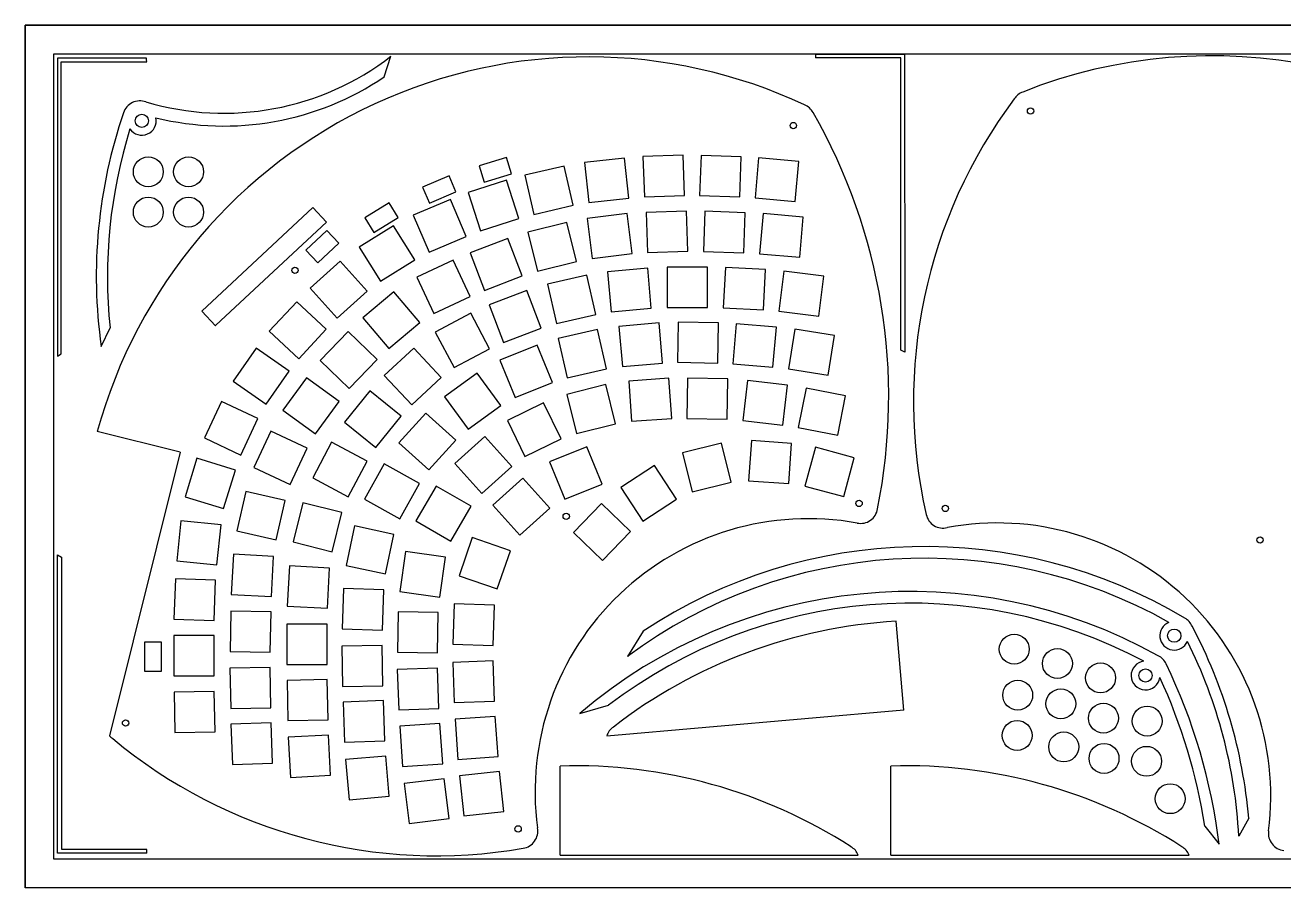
# Model space of a CAD drawing. Extents: x 0 to 812, y 0 to 300.
# Drawn here: x 0 to 437.5, y 0 to 300 of the extents above; entities that cross this region are included whole.
import ezdxf

# ---------------------------------------------------------------- set-up
doc = ezdxf.new("R2010")
doc.units = 0
doc.header["$MEASUREMENT"] = 0
for name, color, linetype, true_color in [('INNER', 1, 'CONTINUOUS', 0xff0000), ('OUTER', 5, 'CONTINUOUS', 0x0000ff), ('TEMPLATE', 216, 'CONTINUOUS', 0x4c004c)]:
    doc.layers.add(name, color=color, linetype=linetype, true_color=true_color)

msp = doc.modelspace()

# ---------------------------------------------------------------- linework, layer by layer
at = {"layer": 'INNER', "linetype": 'CONTINUOUS'}
for p, q in [((167.327, 254.0176), (157.764, 251.0934)), ((169.081, 248.2798), (167.327, 254.0176)), ((228.735, 254.7588), (214.744, 254.27)), ((228.735, 254.7588), (214.744, 254.27)), ((214.744, 254.27), (215.233, 240.2792)), ((214.744, 254.27), (215.233, 240.2792)), ((229.223, 240.768), (228.735, 254.7588)), ((234.933, 254.7254), (234.443, 240.7342)), ((234.933, 254.7254), (234.443, 240.7342)), ((248.924, 254.2361), (234.933, 254.7254)), ((248.924, 254.2361), (234.933, 254.7254)), ((248.435, 240.2449), (248.924, 254.2361)), ((254.942, 253.8589), (253.722, 239.9118)), ((254.942, 253.8589), (253.722, 239.9118)), ((268.889, 252.6385), (254.942, 253.8589)), ((268.889, 252.6385), (254.942, 253.8589)), ((157.764, 251.0934), (159.518, 245.3556)), ((187.343, 250.9894), (173.702, 247.8399)), ((187.343, 250.9894), (173.702, 247.8399)), ((190.493, 237.3482), (187.343, 250.9894)), ((208.366, 253.73), (194.442, 252.2669)), ((208.366, 253.73), (194.442, 252.2669)), ((194.442, 252.2669), (195.905, 238.3434)), ((194.442, 252.2669), (195.905, 238.3434)), ((209.829, 239.8064), (208.366, 253.73)), ((267.669, 238.6915), (268.889, 252.6385)), ((147.368, 247.5737), (138.163, 243.6667)), ((149.713, 242.0504), (147.368, 247.5737)), ((167.277, 246.116), (153.962, 241.7897)), ((167.277, 246.116), (153.962, 241.7897)), ((159.518, 245.3556), (169.081, 248.2798)), ((171.603, 232.8009), (167.277, 246.116)), ((173.702, 247.8399), (176.852, 234.1988)), ((173.702, 247.8399), (176.852, 234.1988)), ((138.163, 243.6667), (140.507, 238.1434)), ((140.507, 238.1434), (149.713, 242.0504)), ((153.962, 241.7897), (158.288, 228.4746)), ((153.962, 241.7897), (158.288, 228.4746)), ((215.233, 240.2792), (229.223, 240.768)), ((234.443, 240.7342), (248.435, 240.2449)), ((99.9359, 236.5667), (61.357, 200.5911)), ((104.71, 231.4477), (99.9359, 236.5667)), ((126.505, 238.2572), (118.024, 232.9574)), ((129.685, 233.1689), (126.505, 238.2572)), ((147.787, 239.4027), (134.9, 233.9329)), ((147.787, 239.4027), (134.9, 233.9329)), ((153.257, 226.5156), (147.787, 239.4027)), ((176.852, 234.1988), (190.493, 237.3482)), ((195.905, 238.3434), (209.829, 239.8064)), ((253.722, 239.9118), (267.669, 238.6915)), ((118.024, 232.9574), (121.204, 227.8691)), ((121.204, 227.8691), (129.685, 233.1689)), ((134.9, 233.9329), (140.37, 221.0458)), ((134.9, 233.9329), (140.37, 221.0458)), ((158.288, 228.4746), (171.603, 232.8009)), ((209.258, 234.4473), (195.363, 232.7402)), ((209.258, 234.4473), (195.363, 232.7402)), ((195.363, 232.7402), (197.07, 218.8445)), ((195.363, 232.7402), (197.07, 218.8445)), ((210.965, 220.5515), (209.258, 234.4473)), ((229.848, 235.3737), (215.857, 234.8848)), ((229.848, 235.3737), (215.857, 234.8848)), ((215.857, 234.8848), (216.346, 220.894)), ((215.857, 234.8848), (216.346, 220.894)), ((230.337, 221.3828), (229.848, 235.3737)), ((236.244, 235.2817), (235.754, 221.2904)), ((236.244, 235.2817), (235.754, 221.2904)), ((250.235, 234.7924), (236.244, 235.2817)), ((250.235, 234.7924), (236.244, 235.2817)), ((249.746, 220.8011), (250.235, 234.7924)), ((256.494, 234.4633), (255.274, 220.5163)), ((256.494, 234.4633), (255.274, 220.5163)), ((270.441, 233.243), (256.494, 234.4633)), ((270.441, 233.243), (256.494, 234.4633)), ((269.221, 219.2959), (270.441, 233.243)), ((66.314, 195.643), (104.71, 231.4477)), ((104.893, 228.5649), (97.5789, 221.7446)), ((108.984, 224.1766), (104.893, 228.5649)), ((127.973, 230.2091), (116.1, 222.79)), ((127.973, 230.2091), (116.1, 222.79)), ((135.392, 218.3367), (127.973, 230.2091)), ((188.256, 231.41), (174.672, 228.0227)), ((188.256, 231.41), (174.672, 228.0227)), ((174.672, 228.0227), (178.059, 214.4387)), ((174.672, 228.0227), (178.059, 214.4387)), ((191.643, 217.8261), (188.256, 231.41)), ((101.671, 217.3563), (108.984, 224.1766)), ((140.37, 221.0458), (153.257, 226.5156)), ((167.766, 225.8653), (154.696, 220.8482)), ((167.766, 225.8653), (154.696, 220.8482)), ((172.783, 212.7953), (167.766, 225.8653)), ((97.5789, 221.7446), (101.671, 217.3563)), ((116.1, 222.79), (123.519, 210.9176)), ((116.1, 222.79), (123.519, 210.9176)), ((154.696, 220.8482), (159.713, 207.7782)), ((154.696, 220.8482), (159.713, 207.7782)), ((197.07, 218.8445), (210.965, 220.5515)), ((216.346, 220.894), (230.337, 221.3828)), ((235.754, 221.2904), (249.746, 220.8011)), ((255.274, 220.5163), (269.221, 219.2959)), ((109.496, 217.8706), (99.0916, 208.5023)), ((109.496, 217.8706), (99.0916, 208.5023)), ((118.863, 207.4663), (109.496, 217.8706)), ((123.519, 210.9176), (135.392, 218.3367)), ((148.808, 218.2937), (136.12, 212.3775)), ((148.808, 218.2937), (136.12, 212.3775)), ((154.724, 205.6056), (148.808, 218.2937)), ((178.059, 214.4387), (191.643, 217.8261)), ((216.406, 215.4899), (202.459, 214.2698)), ((216.406, 215.4899), (202.459, 214.2698)), ((217.626, 201.5424), (216.406, 215.4899)), ((223.201, 215.8138), (223.2, 201.813)), ((223.201, 215.8138), (223.2, 201.813)), ((237.201, 215.8137), (223.201, 215.8138)), ((237.201, 215.8137), (223.201, 215.8138)), ((237.201, 201.8128), (237.201, 215.8137)), ((243.408, 215.7235), (242.675, 201.7426)), ((243.408, 215.7235), (242.675, 201.7426)), ((257.389, 214.9904), (243.408, 215.7235)), ((257.389, 214.9904), (243.408, 215.7235)), ((256.656, 201.0095), (257.389, 214.9904)), ((263.691, 214.4167), (261.985, 200.5208)), ((263.691, 214.4167), (261.985, 200.5208)), ((277.587, 212.7103), (263.691, 214.4167)), ((277.587, 212.7103), (263.691, 214.4167)), ((136.12, 212.3775), (142.036, 199.689)), ((136.12, 212.3775), (142.036, 199.689)), ((159.713, 207.7782), (172.783, 212.7953)), ((195.183, 213.0457), (181.542, 209.8963)), ((195.183, 213.0457), (181.542, 209.8963)), ((198.332, 199.405), (195.183, 213.0457)), ((202.459, 214.2698), (203.679, 200.3224)), ((202.459, 214.2698), (203.679, 200.3224)), ((275.881, 198.814), (277.587, 212.7103)), ((99.0916, 208.5023), (108.459, 198.098)), ((99.0916, 208.5023), (108.459, 198.098)), ((108.459, 198.098), (118.863, 207.4663)), ((128.137, 207.2731), (117.412, 198.273)), ((128.137, 207.2731), (117.412, 198.273)), ((137.136, 196.548), (128.137, 207.2731)), ((174.366, 207.7545), (161.296, 202.7374)), ((174.366, 207.7545), (161.296, 202.7374)), ((179.383, 194.685), (174.366, 207.7545)), ((181.542, 209.8963), (184.691, 196.255)), ((181.542, 209.8963), (184.691, 196.255)), ((94.414, 203.8002), (84.866, 193.561)), ((94.414, 203.8002), (84.866, 193.561)), ((104.653, 194.253), (94.414, 203.8002)), ((142.036, 199.689), (154.724, 205.6056)), ((161.296, 202.7374), (166.313, 189.667)), ((161.296, 202.7374), (166.313, 189.667)), ((203.679, 200.3224), (217.626, 201.5424)), ((223.2, 201.813), (237.201, 201.8128)), ((242.675, 201.7426), (256.656, 201.0095)), ((61.357, 200.5911), (66.131, 195.472)), ((117.412, 198.273), (126.412, 187.549)), ((117.412, 198.273), (126.412, 187.549)), ((154.881, 199.844), (142.52, 193.272)), ((154.881, 199.844), (142.52, 193.272)), ((161.454, 187.483), (154.881, 199.844)), ((184.691, 196.255), (198.332, 199.405)), ((261.985, 200.5208), (275.881, 198.814)), ((66.131, 195.472), (66.314, 195.643)), ((84.866, 193.561), (95.105, 184.013)), ((84.866, 193.561), (95.105, 184.013)), ((95.105, 184.013), (104.653, 194.253)), ((112.314, 193.416), (102.589, 183.346)), ((112.314, 193.416), (102.589, 183.346)), ((122.385, 183.691), (112.314, 193.416)), ((126.412, 187.549), (137.136, 196.548)), ((142.52, 193.272), (149.092, 180.91)), ((142.52, 193.272), (149.092, 180.91)), ((166.313, 189.667), (179.383, 194.685)), ((198.94, 194.163), (185.299, 191.013)), ((198.94, 194.163), (185.299, 191.013)), ((202.09, 180.522), (198.94, 194.163)), ((220.336, 196.43), (206.389, 195.21)), ((220.336, 196.43), (206.389, 195.21)), ((206.389, 195.21), (207.609, 181.263)), ((206.389, 195.21), (207.609, 181.263)), ((221.556, 182.483), (220.336, 196.43)), ((227.022, 196.754), (226.778, 182.757)), ((227.022, 196.754), (226.778, 182.757)), ((241.02, 196.51), (227.022, 196.754)), ((241.02, 196.51), (227.022, 196.754)), ((240.775, 182.512), (241.02, 196.51)), ((247.181, 196.181), (245.961, 182.234)), ((247.181, 196.181), (245.961, 182.234)), ((261.128, 194.961), (247.181, 196.181)), ((261.128, 194.961), (247.181, 196.181)), ((259.908, 181.014), (261.128, 194.961)), ((267.481, 194.269), (265.29, 180.442)), ((267.481, 194.269), (265.29, 180.442)), ((281.307, 192.078), (267.481, 194.269)), ((281.307, 192.078), (267.481, 194.269)), ((178.013, 188.7), (165.032, 183.456)), ((178.013, 188.7), (165.032, 183.456)), ((183.257, 175.719), (178.013, 188.7)), ((185.299, 191.013), (188.448, 177.372)), ((185.299, 191.013), (188.448, 177.372)), ((279.117, 178.252), (281.307, 192.078)), ((80.3139, 187.686), (72.2839, 176.218)), ((80.3139, 187.686), (72.2839, 176.218)), ((91.7818, 179.655), (80.3139, 187.686)), ((135.079, 187.711), (124.84, 178.163)), ((135.079, 187.711), (124.84, 178.163)), ((144.627, 177.472), (135.079, 187.711)), ((149.092, 180.91), (161.454, 187.483)), ((83.7518, 168.187), (91.7818, 179.655)), ((102.589, 183.346), (112.66, 173.621)), ((102.589, 183.346), (112.66, 173.621)), ((112.66, 173.621), (122.385, 183.691)), ((165.032, 183.456), (170.276, 170.475)), ((165.032, 183.456), (170.276, 170.475)), ((188.448, 177.372), (202.09, 180.522)), ((207.609, 181.263), (221.556, 182.483)), ((226.778, 182.757), (240.775, 182.512)), ((245.961, 182.234), (259.908, 181.014)), ((265.29, 180.442), (279.117, 178.252)), ((72.2839, 176.218), (83.7518, 168.187)), ((72.2839, 176.218), (83.7518, 168.187)), ((97.7733, 177.398), (89.5442, 166.072)), ((97.7733, 177.398), (89.5442, 166.072)), ((109.099, 169.169), (97.7733, 177.398)), ((124.84, 178.163), (134.388, 167.924)), ((124.84, 178.163), (134.388, 167.924)), ((134.388, 167.924), (144.627, 177.472)), ((157.075, 179.019), (145.749, 170.79)), ((157.075, 179.019), (145.749, 170.79)), ((165.304, 167.693), (157.075, 179.019)), ((170.276, 170.475), (183.257, 175.719)), ((223.744, 177.209), (209.778, 176.231)), ((223.744, 177.209), (209.778, 176.231)), ((209.778, 176.231), (210.755, 162.265)), ((209.778, 176.231), (210.755, 162.265)), ((224.722, 163.242), (223.744, 177.209)), ((230.228, 177.225), (229.983, 163.227)), ((230.228, 177.225), (229.983, 163.227)), ((244.225, 176.98), (230.228, 177.225)), ((244.225, 176.98), (230.228, 177.225)), ((243.981, 162.982), (244.225, 176.98)), ((251.13, 176.473), (249.423, 162.577)), ((251.13, 176.473), (249.423, 162.577)), ((265.026, 174.766), (251.13, 176.473)), ((265.026, 174.766), (251.13, 176.473)), ((119.842, 172.829), (111.032, 161.949)), ((119.842, 172.829), (111.032, 161.949)), ((130.722, 164.019), (119.842, 172.829)), ((145.749, 170.79), (153.978, 159.463)), ((145.749, 170.79), (153.978, 159.463)), ((201.821, 174.985), (188.237, 171.598)), ((201.821, 174.985), (188.237, 171.598)), ((188.237, 171.598), (191.625, 158.014)), ((188.237, 171.598), (191.625, 158.014)), ((205.209, 161.401), (201.821, 174.985)), ((263.319, 160.87), (265.026, 174.766)), ((271.418, 173.803), (268.746, 160.06)), ((271.418, 173.803), (268.746, 160.06)), ((285.161, 171.132), (271.418, 173.803)), ((285.161, 171.132), (271.418, 173.803)), ((282.489, 157.389), (285.161, 171.132)), ((68.1975, 169.125), (62.2807, 156.436)), ((68.1975, 169.125), (62.2807, 156.436)), ((80.8859, 163.208), (68.1975, 169.125)), ((100.87, 157.842), (109.099, 169.169)), ((153.978, 159.463), (165.304, 167.693)), ((180.183, 168.698), (167.6, 162.561)), ((180.183, 168.698), (167.6, 162.561)), ((186.321, 156.115), (180.183, 168.698)), ((74.9691, 150.52), (80.8859, 163.208)), ((89.5442, 166.072), (100.87, 157.842)), ((89.5442, 166.072), (100.87, 157.842)), ((111.032, 161.949), (121.912, 153.139)), ((111.032, 161.949), (121.912, 153.139)), ((121.912, 153.139), (130.722, 164.019)), ((139.268, 165.101), (129.9, 154.697)), ((139.268, 165.101), (129.9, 154.697)), ((149.671, 155.732), (139.268, 165.101)), ((167.6, 162.561), (173.737, 149.978)), ((167.6, 162.561), (173.737, 149.978)), ((210.755, 162.265), (224.722, 163.242)), ((229.983, 163.227), (243.981, 162.982)), ((249.423, 162.577), (263.319, 160.87)), ((85.3638, 158.834), (79.4471, 146.145)), ((85.3638, 158.834), (79.4471, 146.145)), ((98.0523, 152.918), (85.3638, 158.834)), ((191.625, 158.014), (205.209, 161.401)), ((268.746, 160.06), (282.489, 157.389)), ((62.2807, 156.436), (74.9691, 150.52)), ((62.2807, 156.436), (74.9691, 150.52)), ((106.504, 154.934), (99.9316, 142.572)), ((106.504, 154.934), (99.9316, 142.572)), ((118.866, 148.361), (106.504, 154.934)), ((129.9, 154.697), (140.303, 145.329)), ((129.9, 154.697), (140.303, 145.329)), ((140.303, 145.329), (149.671, 155.732)), ((159.792, 156.937), (149.388, 147.569)), ((159.792, 156.937), (149.388, 147.569)), ((169.161, 146.532), (159.792, 156.937)), ((173.737, 149.978), (186.321, 156.115)), ((195.274, 153.409), (182.293, 148.165)), ((195.274, 153.409), (182.293, 148.165)), ((200.518, 140.428), (195.274, 153.409)), ((242.063, 154.63), (228.479, 151.243)), ((242.063, 154.63), (228.479, 151.243)), ((245.451, 141.046), (242.063, 154.63)), ((252.421, 155.545), (251.445, 141.58)), ((252.421, 155.545), (251.445, 141.58)), ((266.387, 154.569), (252.421, 155.545)), ((266.387, 154.569), (252.421, 155.545)), ((265.41, 140.603), (266.387, 154.569)), ((274.673, 153.216), (271.05, 139.693)), ((274.673, 153.216), (271.05, 139.693)), ((288.196, 149.593), (274.673, 153.216)), ((288.196, 149.593), (274.673, 153.216)), ((59.667, 149.372), (55.5737, 135.983)), ((59.667, 149.372), (55.5737, 135.983)), ((73.0552, 145.278), (59.667, 149.372)), ((92.1355, 140.229), (98.0523, 152.918)), ((228.479, 151.243), (231.867, 137.659)), ((228.479, 151.243), (231.867, 137.659)), ((284.573, 136.07), (288.196, 149.593)), ((68.962, 131.89), (73.0552, 145.278)), ((79.4471, 146.145), (92.1355, 140.229)), ((79.4471, 146.145), (92.1355, 140.229)), ((112.293, 135.999), (118.866, 148.361)), ((124.793, 147.401), (118.006, 135.156)), ((124.793, 147.401), (118.006, 135.156)), ((137.038, 140.614), (124.793, 147.401)), ((149.388, 147.569), (158.756, 137.164)), ((149.388, 147.569), (158.756, 137.164)), ((158.756, 137.164), (169.161, 146.532)), ((182.293, 148.165), (187.537, 135.184)), ((182.293, 148.165), (187.537, 135.184)), ((218.783, 146.898), (207.042, 139.274)), ((218.783, 146.898), (207.042, 139.274)), ((226.407, 135.157), (218.783, 146.898)), ((99.9316, 142.572), (112.293, 135.999)), ((99.9316, 142.572), (112.293, 135.999)), ((130.251, 128.369), (137.038, 140.614)), ((173.014, 142.452), (162.61, 133.084)), ((173.014, 142.452), (162.61, 133.084)), ((182.382, 132.047), (173.014, 142.452)), ((187.537, 135.184), (200.518, 140.428)), ((231.867, 137.659), (245.451, 141.046)), ((251.445, 141.58), (265.41, 140.603)), ((55.5737, 135.983), (68.962, 131.89)), ((55.5737, 135.983), (68.962, 131.89)), ((76.7107, 137.791), (73.5613, 124.15)), ((76.7107, 137.791), (73.5613, 124.15)), ((90.3519, 134.642), (76.7107, 137.791)), ((142.848, 139.701), (135.848, 127.577)), ((142.848, 139.701), (135.848, 127.577)), ((154.972, 132.701), (142.848, 139.701)), ((207.042, 139.274), (214.666, 127.533)), ((207.042, 139.274), (214.666, 127.533)), ((271.05, 139.693), (284.573, 136.07)), ((87.2025, 121), (90.3519, 134.642)), ((96.5168, 133.875), (93.1299, 120.291)), ((96.5168, 133.875), (93.1299, 120.291)), ((110.101, 130.489), (96.5168, 133.875)), ((118.006, 135.156), (130.251, 128.369)), ((118.006, 135.156), (130.251, 128.369)), ((147.972, 120.577), (154.972, 132.701)), ((162.61, 133.084), (171.978, 122.679)), ((162.61, 133.084), (171.978, 122.679)), ((171.978, 122.679), (182.382, 132.047)), ((200.32, 133.63), (190.595, 123.56)), ((200.32, 133.63), (190.595, 123.56)), ((210.39, 123.905), (200.32, 133.63)), ((214.666, 127.533), (226.407, 135.157)), ((54.1463, 127.659), (52.6828, 113.736)), ((54.1463, 127.659), (52.6828, 113.736)), ((68.0695, 126.195), (54.1463, 127.659)), ((106.714, 116.904), (110.101, 130.489)), ((135.848, 127.577), (147.972, 120.577)), ((135.848, 127.577), (147.972, 120.577)), ((66.6061, 112.272), (68.0695, 126.195)), ((73.5613, 124.15), (87.2025, 121)), ((73.5613, 124.15), (87.2025, 121)), ((114.45, 125.839), (111.54, 112.146)), ((114.45, 125.839), (111.54, 112.146)), ((128.144, 122.929), (114.45, 125.839)), ((125.234, 109.235), (128.144, 122.929)), ((190.595, 123.56), (200.665, 113.834)), ((190.595, 123.56), (200.665, 113.834)), ((200.665, 113.834), (210.39, 123.905)), ((93.1299, 120.291), (106.714, 116.904)), ((93.1299, 120.291), (106.714, 116.904)), ((155.429, 121.795), (150.872, 108.559)), ((155.429, 121.795), (150.872, 108.559)), ((168.666, 117.238), (155.429, 121.795)), ((72.3768, 115.998), (71.6441, 102.017)), ((72.3768, 115.998), (71.6441, 102.017)), ((86.3576, 115.265), (72.3768, 115.998)), ((85.625, 101.285), (86.3576, 115.265)), ((132.187, 116.928), (130.239, 103.064)), ((132.187, 116.928), (130.239, 103.064)), ((146.051, 114.979), (132.187, 116.928)), ((144.102, 101.115), (146.051, 114.979)), ((164.108, 104.001), (168.666, 117.238)), ((52.6828, 113.736), (66.6061, 112.272)), ((52.6828, 113.736), (66.6061, 112.272)), ((91.8577, 111.948), (91.125, 97.967)), ((91.8577, 111.948), (91.125, 97.967)), ((105.839, 111.215), (91.8577, 111.948)), ((105.106, 97.235), (105.839, 111.215)), ((111.54, 112.146), (125.234, 109.235)), ((111.54, 112.146), (125.234, 109.235)), ((52.2187, 107.433), (51.73, 93.442)), ((52.2187, 107.433), (51.73, 93.442)), ((66.2102, 106.945), (52.2187, 107.433)), ((65.7215, 92.953), (66.2102, 106.945)), ((150.872, 108.559), (164.108, 104.001)), ((150.872, 108.559), (164.108, 104.001)), ((71.6441, 102.017), (85.625, 101.285)), ((71.6441, 102.017), (85.625, 101.285)), ((110.678, 104.101), (110.189, 90.109)), ((110.678, 104.101), (110.189, 90.109)), ((124.67, 103.612), (110.678, 104.101)), ((124.18, 89.621), (124.67, 103.612)), ((130.239, 103.064), (144.102, 101.115)), ((130.239, 103.064), (144.102, 101.115)), ((91.125, 97.967), (105.106, 97.235)), ((91.125, 97.967), (105.106, 97.235)), ((149.121, 98.735), (148.632, 84.744)), ((149.121, 98.735), (148.632, 84.744)), ((163.112, 98.246), (149.121, 98.735)), ((162.623, 84.255), (163.112, 98.246)), ((51.73, 93.442), (65.7215, 92.953)), ((51.73, 93.442), (65.7215, 92.953)), ((71.4622, 96.21), (71.2179, 82.212)), ((71.4622, 96.21), (71.2179, 82.212)), ((85.46, 95.965), (71.4622, 96.21)), ((85.2157, 81.968), (85.46, 95.965)), ((129.606, 95.948), (129.362, 81.95)), ((129.606, 95.948), (129.362, 81.95)), ((143.604, 95.703), (129.606, 95.948)), ((143.359, 81.706), (143.604, 95.703)), ((51.6821, 87.756), (51.6821, 73.756)), ((51.6821, 87.756), (51.6821, 73.756)), ((65.6821, 87.756), (51.6821, 87.756)), ((65.6821, 73.756), (65.6821, 87.756)), ((90.9333, 91.696), (90.9333, 77.696)), ((90.9333, 91.696), (90.9333, 77.696)), ((104.934, 91.696), (90.9333, 91.696)), ((104.934, 77.696), (104.934, 91.696)), ((110.189, 90.109), (124.18, 89.621)), ((110.189, 90.109), (124.18, 89.621)), ((41.4411, 85.38), (41.4411, 75.38)), ((47.4412, 85.38), (41.4411, 85.38)), ((47.4412, 75.38), (47.4412, 85.38)), ((124.106, 84.287), (110.108, 84.043)), ((110.108, 84.043), (110.352, 70.045)), ((110.108, 84.043), (110.352, 70.045)), ((124.35, 70.29), (124.106, 84.287)), ((148.632, 84.744), (162.623, 84.255)), ((148.632, 84.744), (162.623, 84.255)), ((71.2179, 82.212), (85.2157, 81.968)), ((71.2179, 82.212), (85.2157, 81.968)), ((129.362, 81.95), (143.359, 81.706)), ((129.362, 81.95), (143.359, 81.706)), ((162.62, 78.908), (148.629, 78.42)), ((163.108, 64.917), (162.62, 78.908)), ((41.4411, 75.38), (47.4412, 75.38)), ((85.1832, 76.631), (71.1854, 76.387)), ((71.1854, 76.387), (71.4298, 62.389)), ((71.1854, 76.387), (71.4298, 62.389)), ((85.4276, 62.633), (85.1832, 76.631)), ((90.9333, 77.696), (104.934, 77.696)), ((90.9333, 77.696), (104.934, 77.696)), ((143.339, 76.394), (129.348, 75.905)), ((129.348, 75.905), (129.836, 61.914)), ((129.348, 75.905), (129.836, 61.914)), ((143.827, 62.403), (143.339, 76.394)), ((148.629, 78.42), (149.117, 64.428)), ((148.629, 78.42), (149.117, 64.428)), ((51.6821, 73.756), (65.6821, 73.756)), ((51.6821, 73.756), (65.6821, 73.756)), ((105.025, 72.397), (91.0265, 72.153)), ((91.0265, 72.153), (91.2709, 58.155)), ((91.0265, 72.153), (91.2709, 58.155)), ((105.269, 58.4), (105.025, 72.397)), ((110.352, 70.045), (124.35, 70.29)), ((110.352, 70.045), (124.35, 70.29)), ((65.7481, 68.261), (51.7502, 68.017)), ((51.7502, 68.017), (51.9946, 54.019)), ((51.7502, 68.017), (51.9946, 54.019)), ((65.9924, 54.263), (65.7481, 68.261)), ((71.4298, 62.389), (85.4276, 62.633)), ((71.4298, 62.389), (85.4276, 62.633)), ((124.516, 65.101), (110.525, 64.613)), ((110.525, 64.613), (111.013, 50.621)), ((110.525, 64.613), (111.013, 50.621)), ((125.004, 51.11), (124.516, 65.101)), ((129.836, 61.914), (143.827, 62.403)), ((129.836, 61.914), (143.827, 62.403)), ((149.117, 64.428), (163.108, 64.917)), ((149.117, 64.428), (163.108, 64.917)), ((85.5245, 57.35), (71.533, 56.861)), ((86.0131, 43.358), (85.5245, 57.35)), ((91.2709, 58.155), (105.269, 58.4)), ((91.2709, 58.155), (105.269, 58.4)), ((144.159, 57.147), (130.193, 56.171)), ((145.136, 43.181), (144.159, 57.147)), ((163.423, 59.621), (149.457, 58.645)), ((149.457, 58.645), (150.435, 44.679)), ((149.457, 58.645), (150.435, 44.679)), ((164.401, 45.655), (163.423, 59.621)), ((51.9946, 54.019), (65.9924, 54.263)), ((51.9946, 54.019), (65.9924, 54.263)), ((71.533, 56.861), (72.0216, 42.87)), ((71.533, 56.861), (72.0216, 42.87)), ((105.448, 53.126), (91.4665, 52.393)), ((106.181, 39.145), (105.448, 53.126)), ((130.193, 56.171), (131.17, 42.205)), ((130.193, 56.171), (131.17, 42.205)), ((91.4665, 52.393), (92.199, 38.413)), ((91.4665, 52.393), (92.199, 38.413)), ((111.013, 50.621), (125.004, 51.11)), ((111.013, 50.621), (125.004, 51.11)), ((125.339, 45.8), (111.391, 44.58)), ((111.391, 44.58), (112.611, 30.634)), ((111.391, 44.58), (112.611, 30.634)), ((126.559, 31.853), (125.339, 45.8)), ((150.435, 44.679), (164.401, 45.655)), ((150.435, 44.679), (164.401, 45.655)), ((72.0216, 42.87), (86.0131, 43.358)), ((72.0216, 42.87), (86.0131, 43.358)), ((131.17, 42.205), (145.136, 43.181)), ((131.17, 42.205), (145.136, 43.181)), ((164.902, 40.432), (150.979, 38.969)), ((166.365, 26.509), (164.902, 40.432)), ((92.199, 38.413), (106.181, 39.145)), ((92.199, 38.413), (106.181, 39.145)), ((145.616, 37.951), (131.72, 36.244)), ((131.72, 36.244), (133.427, 22.349)), ((131.72, 36.244), (133.427, 22.349)), ((147.323, 24.055), (145.616, 37.951)), ((150.979, 38.969), (152.442, 25.045)), ((150.979, 38.969), (152.442, 25.045)), ((112.611, 30.634), (126.559, 31.853)), ((112.611, 30.634), (126.559, 31.853)), ((152.442, 25.045), (166.365, 26.509)), ((152.442, 25.045), (166.365, 26.509)), ((133.427, 22.349), (147.323, 24.055)), ((133.427, 22.349), (147.323, 24.055))]:
    msp.add_line(p, q, dxfattribs=at)
at = {"layer": 'INNER'}
for centre, radius in [((40.5677, 266.753), 2.3), ((349.459, 270.1394), 1.1), ((267, 265.0843), 1.1), ((93.7722, 214.7395), 1.1), ((289.866, 133.681), 1.1), ((319.83, 131.941), 1.1), ((188.054, 129.182), 1.1), ((429.24, 120.957), 1.1), ((399.422, 87.691), 2.3), ((389.43, 73.824), 2.3), ((34.9015, 57.318), 1.1), ((171.36, 20.496), 1.1)]:
    msp.add_circle(centre, radius, dxfattribs=at)
at = {"layer": 'OUTER', "linetype": 'CONTINUOUS'}
for p, q in [((0, 300), (0, 0)), ((600, 300), (0, 300)), ((124.834, 282.0241), (127.153, 289.1771)), ((274.719, 289.911), (305.707, 289.911)), ((305.707, 289.911), (305.717, 186.249)), ((11.2215, 288.5752), (11.2115, 184.913)), ((42.2095, 288.5752), (11.2215, 288.5752)), ((12.5325, 185.653), (12.5475, 287.2452)), ((12.5475, 287.2452), (42.2452, 287.2452)), ((304.381, 288.581), (274.684, 288.581)), ((304.396, 186.989), (304.381, 288.581)), ((26.4195, 188.265), (29.5367, 194.694)), ((11.2115, 184.913), (12.5325, 185.653)), ((305.717, 186.249), (304.396, 186.989)), ((53.8781, 151.501), (25.0616, 158.687)), ((53.8781, 151.501), (29.31, 52.901)), ((11.2927, 12.089), (11.2827, 115.751)), ((11.2827, 115.751), (12.6037, 115.011)), ((12.6037, 115.011), (12.6187, 13.419)), ((305.46, 61.833), (302.759, 92.703)), ((214.761, 89.221), (209.338, 80.444)), ((192.831, 60.684), (202.764, 63.477)), ((305.46, 61.833), (202.193, 52.799)), ((185.908, 11.368), (185.908, 42.356)), ((300.908, 11.368), (300.908, 42.356)), ((425.304, 24.199), (421.855, 17.941)), ((410.061, 21.492), (414.988, 15.163)), ((12.6187, 13.419), (42.3163, 13.419)), ((42.2807, 12.089), (11.2927, 12.089)), ((185.908, 11.368), (289.569, 11.368)), ((300.908, 11.368), (404.569, 11.368)), ((600, 0), (0, 0))]:
    msp.add_line(p, q, dxfattribs=at)
at = {"layer": 'OUTER'}
for centre in [(42.8, 249), (56.8, 249), (42.8, 235), (56.8, 235), (343.8, 83), (358.8, 78), (373.8, 73), (345, 67), (360, 64), (374.8, 59), (390, 58), (344.8, 53), (361, 49), (375, 45), (389.8, 44), (398, 31)]:
    msp.add_circle(centre, 5.2, dxfattribs=at)
for centre, radius, start, end in [((195.851, 111.893), 177.084, 64.9112, 164.678), ((69.1027, 364.3333), 94.9646, -106.615, -52.3177), ((451.569, 284.507), 176.932, 178.25, 178.65), ((412.383, 112.266), 177.084, -22.0808, 111.749), ((-134.64, 283.1712), 176.932, 1.35024, 1.75024), ((69.1027, 364.3333), 99.402, -103.759, -55.8984), ((348.869, 271.1252), 6.001, 110.513, 147.713), ((39.9173, 267.6628), 6.0233, 70.2887, 161.889), ((268.601, 266.7422), 6.0014, 28.7041, 67.076), ((484.462, 169.058), 175.697, 143.188, 192.888), ((200.418, 212.6299), 175.696, -198.898, -172.029), ((40.5677, 266.753), 5.0002, -145.713, 11.8958), ((101.412, 170.818), 198.753, -11.3263, 29.8104), ((200.418, 212.6299), 171.82, -197.374, -174.008), ((290.365, 132.737), 6.0049, -101.248, -9.14798), ((272.203, 33.415), 94.9649, 79.693, 187.593), ((319.088, 131.104), 6.0233, -167.889, -76.289), ((338.008, 31.912), 94.9649, -7.30696, 100.593), ((312.576, -58.395), 177.083, 59.2513, 123.53), ((312.576, -58.395), 173.016, 60.5891, 126.634), ((307.768, -74.031), 177.084, 60.9192, 130.47), ((307.768, -74.031), 173.017, 62.0427, 127.366), ((312.826, -84.005), 176.995, 93.2604, 127.76), ((399.422, 87.691), 5.0005, -247.881, -23.4959), ((400.159, 88.572), 6.001, 23.287, 60.487), ((250.269, 8.973), 175.697, 4.97138, 27.812), ((250.269, 8.973), 171.82, 2.99176, 26.5216), ((389.43, 73.824), 5.0007, 96.302, 352.402), ((391.145, 75.371), 5.9968, 24.6995, 63.2995), ((217.669, -8.662), 198.752, 6.8847, 25.8112), ((217.669, -8.662), 194.741, 8.90736, 24.8451), ((33.8863, 56.781), 5.9992, -139.705, -125.324), ((207.692, 51.215), 5.7227, 124.49, 163.89), ((142.91, 186.846), 175.695, -129.812, -80.112), ((191.281, -134.557), 176.995, 57.2396, 91.7396), ((306.281, -134.557), 176.995, 57.2396, 91.7396), ((172.157, 19.711), 6.0233, -80.889, 10.711), ((438.145, 18.972), 6.0049, 171.752, 263.852), ((-134.569, 17.493), 176.932, -1.75024, -1.35024), ((284.229, 9.311), 5.7227, 21.1101, 60.5101), ((399.229, 9.311), 5.7227, 21.1101, 60.5101)]:
    msp.add_arc(centre, radius, start, end, dxfattribs=at)
at = {"layer": 'TEMPLATE'}
for points in [[(0, 0), (0, 300), (600, 300), (600, 0)], [(10, 10), (10, 290), (590, 290), (590, 10)]]:
    msp.add_lwpolyline(points, close=True, dxfattribs=at)

doc.saveas('drawing.dxf')
